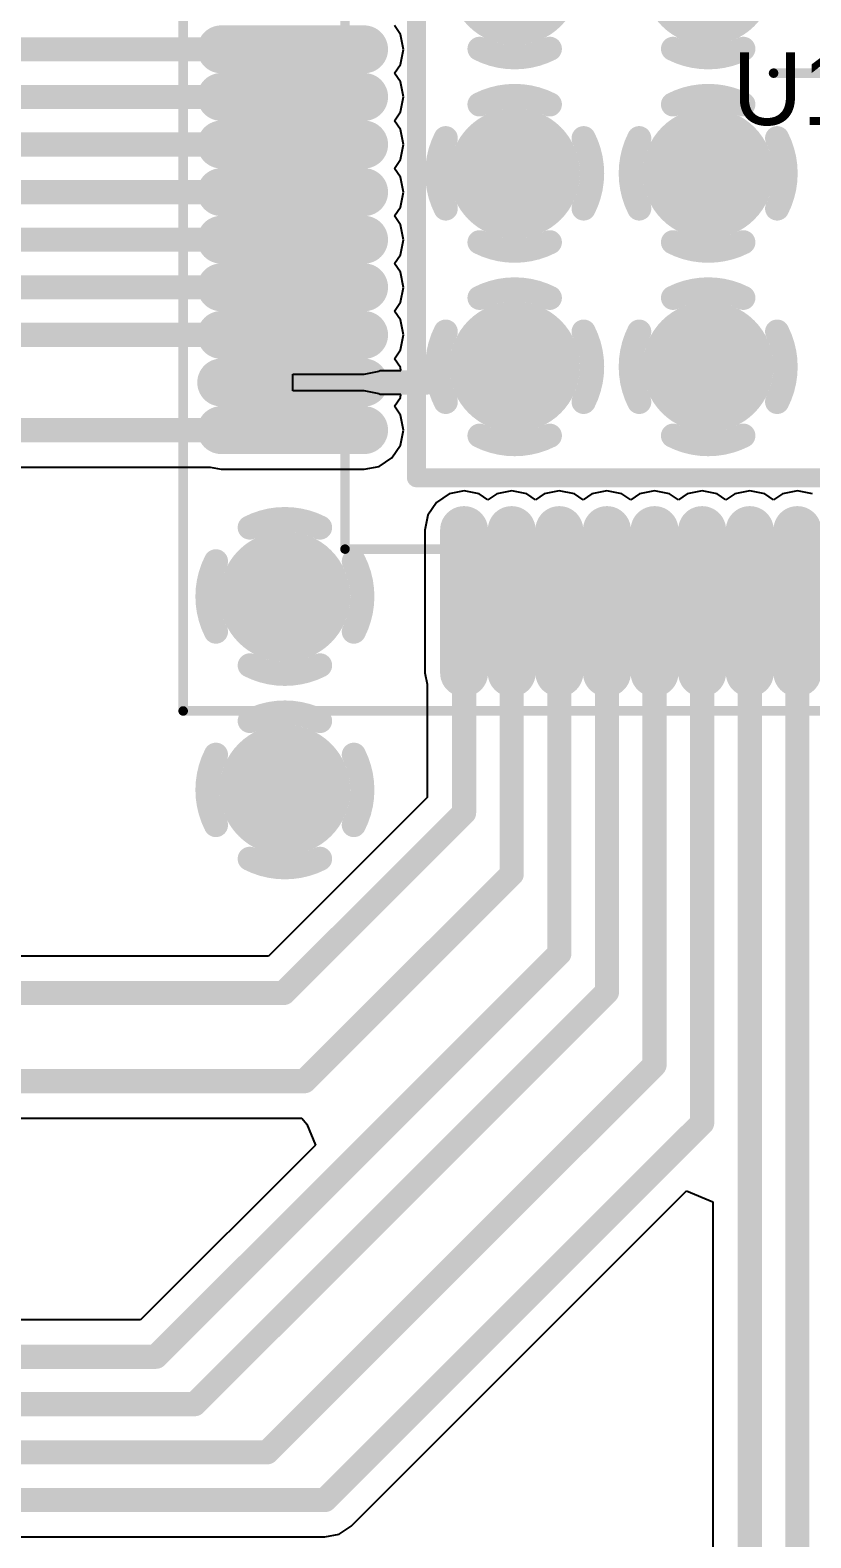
# Model space of a CAD drawing. Header units: millimetres. Extents: x 6.83 to 16.18, y 4.59 to 12.3.
# Drawn here: x 13.362 to 13.684, y 6.031 to 6.655 of the extents above; entities that cross this region are included whole.
import ezdxf

# ---------------------------------------------------------------- set-up
doc = ezdxf.new("R2010")
doc.units = ezdxf.units.MM
doc.header["$MEASUREMENT"] = 0
for name, color, linetype in [('BottomLayer', 5, 'Continuous'), ('BottomSolder', 6, 'Continuous'), ('InternalPlane1', 76, 'Continuous'), ('InternalPlane2', 16, 'Continuous'), ('Mechanical13', 56, 'Continuous'), ('Mechanical15', 56, 'Continuous'), ('MultiLayer', 9, 'Continuous'), ('TopLayer', 1, 'Continuous'), ('TopOverlay', 2, 'Continuous'), ('TopPaste', 8, 'Continuous'), ('TopSolder', 216, 'Continuous'), ('ViaHoleLayer', 16, 'Continuous')]:
    doc.layers.add(name, color=color, linetype=linetype)

# ---------------------------------------------------------------- blocks, each defined once
blk = doc.blocks.new('LQFP64_N_137')
at = {"layer": 'Mechanical13', "const_width": 0.00394}
for points in [[(-0.19541, 0.19013), (-0.19541, -0.20358)], [(-0.19541, 0.19013), (0.19829, 0.19013)]]:
    blk.add_lwpolyline(points, dxfattribs=at)
at = {"layer": 'Mechanical13', "const_width": 0.00197}
blk.add_lwpolyline([(-0.1964, 0.19013, 1), (-0.19443, 0.19013, 1)], format="xyb", close=True, dxfattribs=at)
blk.add_lwpolyline([(-0.1964, 0.19013, 1), (-0.19443, 0.19013, 1)], format="xyb", close=True, dxfattribs=at)
at = {"layer": 'Mechanical15', "const_width": 0.00394}
for points in [[(-0.26234, 0.25705), (-0.26234, -0.2705)], [(-0.26234, 0.25705), (0.26522, 0.25705)], [(0.00144, 0.01296), (0.00144, -0.02641)]]:
    blk.add_lwpolyline(points, dxfattribs=at)
at = {"layer": 'Mechanical15', "const_width": 0.00197}
for points in [[(-0.26333, 0.25705, 1), (-0.26136, 0.25705, 1)], [(-0.26333, 0.25705, 1), (-0.26136, 0.25705, 1)], [(0.00045, 0.01296, 1), (0.00242, 0.01296, 1)]]:
    blk.add_lwpolyline(points, format="xyb", close=True, dxfattribs=at)
at = {"layer": 'TopLayer', "const_width": 0.01181}
for points in [[(-0.1462, 0.18225), (-0.1462, 0.24131)], [(-0.12652, 0.18225), (-0.12652, 0.24131)], [(-0.10683, 0.18225), (-0.10683, 0.24131)], [(-0.08715, 0.18225), (-0.08715, 0.24131)], [(-0.06746, 0.18225), (-0.06746, 0.24131)], [(-0.04778, 0.18225), (-0.04778, 0.24131)], [(-0.02809, 0.18225), (-0.02809, 0.24131)], [(-0.00841, 0.18225), (-0.00841, 0.24131)], [(0.01128, 0.18225), (0.01128, 0.24131)], [(-0.18754, 0.14091), (-0.24659, 0.14091)], [(-0.18754, 0.12123), (-0.24659, 0.12123)], [(-0.18754, 0.10154), (-0.24659, 0.10154)], [(-0.18754, 0.08186), (-0.24659, 0.08186)], [(-0.18754, 0.06217), (-0.24659, 0.06217)], [(-0.18754, 0.04249), (-0.24659, 0.04249)], [(-0.18754, 0.0228), (-0.24659, 0.0228)], [(-0.18754, 0.00312), (-0.24659, 0.00312)]]:
    blk.add_lwpolyline(points, dxfattribs=at)
at = {"layer": 'TopLayer', "const_width": 0.00591}
for points in [[(-0.14915, 0.24131, 1), (-0.14325, 0.24131, 1)], [(-0.12947, 0.24131, 1), (-0.12356, 0.24131, 1)], [(-0.10978, 0.24131, 1), (-0.10388, 0.24131, 1)], [(-0.0901, 0.24131, 1), (-0.08419, 0.24131, 1)], [(-0.07041, 0.24131, 1), (-0.06451, 0.24131, 1)], [(-0.05073, 0.24131, 1), (-0.04482, 0.24131, 1)], [(-0.03104, 0.24131, 1), (-0.02514, 0.24131, 1)], [(-0.01136, 0.24131, 1), (-0.00545, 0.24131, 1)], [(0.00833, 0.24131, 1), (0.01423, 0.24131, 1)], [(-0.14915, 0.18225, 1), (-0.14325, 0.18225, 1)], [(-0.12947, 0.18225, 1), (-0.12356, 0.18225, 1)], [(-0.10978, 0.18225, 1), (-0.10388, 0.18225, 1)], [(-0.0901, 0.18225, 1), (-0.08419, 0.18225, 1)], [(-0.07041, 0.18225, 1), (-0.06451, 0.18225, 1)], [(-0.05073, 0.18225, 1), (-0.04482, 0.18225, 1)], [(-0.03104, 0.18225, 1), (-0.02514, 0.18225, 1)], [(-0.01136, 0.18225, 1), (-0.00545, 0.18225, 1)], [(0.00833, 0.18225, 1), (0.01423, 0.18225, 1)], [(-0.24955, 0.14091, 1), (-0.24364, 0.14091, 1)], [(-0.19049, 0.14091, 1), (-0.18459, 0.14091, 1)], [(-0.24955, 0.12123, 1), (-0.24364, 0.12123, 1)], [(-0.19049, 0.12123, 1), (-0.18459, 0.12123, 1)], [(-0.24955, 0.10154, 1), (-0.24364, 0.10154, 1)], [(-0.19049, 0.10154, 1), (-0.18459, 0.10154, 1)], [(-0.24955, 0.08186, 1), (-0.24364, 0.08186, 1)], [(-0.19049, 0.08186, 1), (-0.18459, 0.08186, 1)], [(-0.24955, 0.06217, 1), (-0.24364, 0.06217, 1)], [(-0.19049, 0.06217, 1), (-0.18459, 0.06217, 1)], [(-0.24955, 0.04249, 1), (-0.24364, 0.04249, 1)], [(-0.19049, 0.04249, 1), (-0.18459, 0.04249, 1)], [(-0.24955, 0.0228, 1), (-0.24364, 0.0228, 1)], [(-0.19049, 0.0228, 1), (-0.18459, 0.0228, 1)], [(-0.24955, 0.00312, 1), (-0.24364, 0.00312, 1)], [(-0.19049, 0.00312, 1), (-0.18459, 0.00312, 1)]]:
    blk.add_lwpolyline(points, format="xyb", close=True, dxfattribs=at)
at = {"layer": 'TopOverlay', "const_width": 0.00787}
for points in [[(-0.16589, 0.1606), (-0.16589, -0.17405)], [(-0.16589, 0.1606), (0.16876, 0.1606)]]:
    blk.add_lwpolyline(points, dxfattribs=at)
at = {"layer": 'TopOverlay', "const_width": 0.00394}
blk.add_lwpolyline([(-0.16785, 0.1606, 1), (-0.16392, 0.1606, 1)], format="xyb", close=True, dxfattribs=at)
blk.add_lwpolyline([(-0.16785, 0.1606, 1), (-0.16392, 0.1606, 1)], format="xyb", close=True, dxfattribs=at)
at = {"layer": 'TopPaste', "const_width": 0.01181}
for points in [[(-0.1462, 0.18225), (-0.1462, 0.24131)], [(-0.12652, 0.18225), (-0.12652, 0.24131)], [(-0.10683, 0.18225), (-0.10683, 0.24131)], [(-0.08715, 0.18225), (-0.08715, 0.24131)], [(-0.06746, 0.18225), (-0.06746, 0.24131)], [(-0.04778, 0.18225), (-0.04778, 0.24131)], [(-0.02809, 0.18225), (-0.02809, 0.24131)], [(-0.00841, 0.18225), (-0.00841, 0.24131)], [(0.01128, 0.18225), (0.01128, 0.24131)], [(-0.18754, 0.14091), (-0.24659, 0.14091)], [(-0.18754, 0.12123), (-0.24659, 0.12123)], [(-0.18754, 0.10154), (-0.24659, 0.10154)], [(-0.18754, 0.08186), (-0.24659, 0.08186)], [(-0.18754, 0.06217), (-0.24659, 0.06217)], [(-0.18754, 0.04249), (-0.24659, 0.04249)], [(-0.18754, 0.0228), (-0.24659, 0.0228)], [(-0.18754, 0.00312), (-0.24659, 0.00312)]]:
    blk.add_lwpolyline(points, dxfattribs=at)
at = {"layer": 'TopPaste', "const_width": 0.00591}
for points in [[(-0.14915, 0.24131, 1), (-0.14325, 0.24131, 1)], [(-0.12947, 0.24131, 1), (-0.12356, 0.24131, 1)], [(-0.10978, 0.24131, 1), (-0.10388, 0.24131, 1)], [(-0.0901, 0.24131, 1), (-0.08419, 0.24131, 1)], [(-0.07041, 0.24131, 1), (-0.06451, 0.24131, 1)], [(-0.05073, 0.24131, 1), (-0.04482, 0.24131, 1)], [(-0.03104, 0.24131, 1), (-0.02514, 0.24131, 1)], [(-0.01136, 0.24131, 1), (-0.00545, 0.24131, 1)], [(0.00833, 0.24131, 1), (0.01423, 0.24131, 1)], [(-0.14915, 0.18225, 1), (-0.14325, 0.18225, 1)], [(-0.12947, 0.18225, 1), (-0.12356, 0.18225, 1)], [(-0.10978, 0.18225, 1), (-0.10388, 0.18225, 1)], [(-0.0901, 0.18225, 1), (-0.08419, 0.18225, 1)], [(-0.07041, 0.18225, 1), (-0.06451, 0.18225, 1)], [(-0.05073, 0.18225, 1), (-0.04482, 0.18225, 1)], [(-0.03104, 0.18225, 1), (-0.02514, 0.18225, 1)], [(-0.01136, 0.18225, 1), (-0.00545, 0.18225, 1)], [(0.00833, 0.18225, 1), (0.01423, 0.18225, 1)], [(-0.24955, 0.14091, 1), (-0.24364, 0.14091, 1)], [(-0.19049, 0.14091, 1), (-0.18459, 0.14091, 1)], [(-0.24955, 0.12123, 1), (-0.24364, 0.12123, 1)], [(-0.19049, 0.12123, 1), (-0.18459, 0.12123, 1)], [(-0.24955, 0.10154, 1), (-0.24364, 0.10154, 1)], [(-0.19049, 0.10154, 1), (-0.18459, 0.10154, 1)], [(-0.24955, 0.08186, 1), (-0.24364, 0.08186, 1)], [(-0.19049, 0.08186, 1), (-0.18459, 0.08186, 1)], [(-0.24955, 0.06217, 1), (-0.24364, 0.06217, 1)], [(-0.19049, 0.06217, 1), (-0.18459, 0.06217, 1)], [(-0.24955, 0.04249, 1), (-0.24364, 0.04249, 1)], [(-0.19049, 0.04249, 1), (-0.18459, 0.04249, 1)], [(-0.24955, 0.0228, 1), (-0.24364, 0.0228, 1)], [(-0.19049, 0.0228, 1), (-0.18459, 0.0228, 1)], [(-0.24955, 0.00312, 1), (-0.24364, 0.00312, 1)], [(-0.19049, 0.00312, 1), (-0.18459, 0.00312, 1)]]:
    blk.add_lwpolyline(points, format="xyb", close=True, dxfattribs=at)
at = {"layer": 'TopSolder', "const_width": 0.01981}
for points in [[(-0.1462, 0.18225), (-0.1462, 0.24131)], [(-0.12652, 0.18225), (-0.12652, 0.24131)], [(-0.10683, 0.18225), (-0.10683, 0.24131)], [(-0.08715, 0.18225), (-0.08715, 0.24131)], [(-0.06746, 0.18225), (-0.06746, 0.24131)], [(-0.04778, 0.18225), (-0.04778, 0.24131)], [(-0.02809, 0.18225), (-0.02809, 0.24131)], [(-0.00841, 0.18225), (-0.00841, 0.24131)], [(0.01128, 0.18225), (0.01128, 0.24131)], [(-0.18754, 0.14091), (-0.24659, 0.14091)], [(-0.18754, 0.12123), (-0.24659, 0.12123)], [(-0.18754, 0.10154), (-0.24659, 0.10154)], [(-0.18754, 0.08186), (-0.24659, 0.08186)], [(-0.18754, 0.06217), (-0.24659, 0.06217)], [(-0.18754, 0.04249), (-0.24659, 0.04249)], [(-0.18754, 0.0228), (-0.24659, 0.0228)], [(-0.18754, 0.00312), (-0.24659, 0.00312)]]:
    blk.add_lwpolyline(points, dxfattribs=at)
at = {"layer": 'TopSolder', "const_width": 0.00991}
for points in [[(-0.15115, 0.24131, 1), (-0.14125, 0.24131, 1)], [(-0.13147, 0.24131, 1), (-0.12156, 0.24131, 1)], [(-0.11178, 0.24131, 1), (-0.10188, 0.24131, 1)], [(-0.0921, 0.24131, 1), (-0.08219, 0.24131, 1)], [(-0.07241, 0.24131, 1), (-0.06251, 0.24131, 1)], [(-0.05273, 0.24131, 1), (-0.04282, 0.24131, 1)], [(-0.03304, 0.24131, 1), (-0.02314, 0.24131, 1)], [(-0.01336, 0.24131, 1), (-0.00345, 0.24131, 1)], [(0.00633, 0.24131, 1), (0.01623, 0.24131, 1)], [(-0.15115, 0.18225, 1), (-0.14125, 0.18225, 1)], [(-0.13147, 0.18225, 1), (-0.12156, 0.18225, 1)], [(-0.11178, 0.18225, 1), (-0.10188, 0.18225, 1)], [(-0.0921, 0.18225, 1), (-0.08219, 0.18225, 1)], [(-0.07241, 0.18225, 1), (-0.06251, 0.18225, 1)], [(-0.05273, 0.18225, 1), (-0.04282, 0.18225, 1)], [(-0.03304, 0.18225, 1), (-0.02314, 0.18225, 1)], [(-0.01336, 0.18225, 1), (-0.00345, 0.18225, 1)], [(0.00633, 0.18225, 1), (0.01623, 0.18225, 1)], [(-0.25155, 0.14091, 1), (-0.24164, 0.14091, 1)], [(-0.19249, 0.14091, 1), (-0.18259, 0.14091, 1)], [(-0.25155, 0.12123, 1), (-0.24164, 0.12123, 1)], [(-0.19249, 0.12123, 1), (-0.18259, 0.12123, 1)], [(-0.25155, 0.10154, 1), (-0.24164, 0.10154, 1)], [(-0.19249, 0.10154, 1), (-0.18259, 0.10154, 1)], [(-0.25155, 0.08186, 1), (-0.24164, 0.08186, 1)], [(-0.19249, 0.08186, 1), (-0.18259, 0.08186, 1)], [(-0.25155, 0.06217, 1), (-0.24164, 0.06217, 1)], [(-0.19249, 0.06217, 1), (-0.18259, 0.06217, 1)], [(-0.25155, 0.04249, 1), (-0.24164, 0.04249, 1)], [(-0.19249, 0.04249, 1), (-0.18259, 0.04249, 1)], [(-0.25155, 0.0228, 1), (-0.24164, 0.0228, 1)], [(-0.19249, 0.0228, 1), (-0.18259, 0.0228, 1)], [(-0.25155, 0.00312, 1), (-0.24164, 0.00312, 1)], [(-0.19249, 0.00312, 1), (-0.18259, 0.00312, 1)]]:
    blk.add_lwpolyline(points, format="xyb", close=True, dxfattribs=at)

msp = doc.modelspace()

# ---------------------------------------------------------------- linework, layer by layer
at = {"layer": 'BottomLayer', "const_width": 0.015}
for points in [[(13.55438, 6.59531, 1), (13.56938, 6.59531, 1)], [(13.63438, 6.59531, 1), (13.64938, 6.59531, 1)], [(13.55438, 6.51531, 1), (13.56938, 6.51531, 1)], [(13.63438, 6.51531, 1), (13.64938, 6.51531, 1)], [(13.45938, 6.42031, 1), (13.47438, 6.42031, 1)], [(13.45938, 6.34031, 1), (13.47438, 6.34031, 1)]]:
    msp.add_lwpolyline(points, format="xyb", close=True, dxfattribs=at)
at = {"layer": 'BottomSolder', "const_width": 0.019}
for points in [[(13.55238, 6.59531, 1), (13.57138, 6.59531, 1)], [(13.63238, 6.59531, 1), (13.65138, 6.59531, 1)], [(13.55238, 6.51531, 1), (13.57138, 6.51531, 1)], [(13.63238, 6.51531, 1), (13.65138, 6.51531, 1)], [(13.45738, 6.42031, 1), (13.47638, 6.42031, 1)], [(13.45738, 6.34031, 1), (13.47638, 6.34031, 1)]]:
    msp.add_lwpolyline(points, format="xyb", close=True, dxfattribs=at)
at = {"layer": 'InternalPlane1', "const_width": 0.01}
for points in [[(13.57641, 6.6468, -0.240079), (13.54736, 6.6468)], [(13.65641, 6.6468, -0.240079), (13.62736, 6.6468)], [(13.54736, 6.62382, -0.240079), (13.57641, 6.62382)], [(13.62736, 6.62382, -0.240079), (13.65641, 6.62382)], [(13.53337, 6.58078, -0.240079), (13.53337, 6.60984)], [(13.5904, 6.60984, -0.240079), (13.5904, 6.58078)], [(13.61337, 6.58078, -0.240079), (13.61337, 6.60984)], [(13.6704, 6.60984, -0.240079), (13.6704, 6.58078)], [(13.57641, 6.5668, -0.240079), (13.54736, 6.5668)], [(13.65641, 6.5668, -0.240079), (13.62736, 6.5668)], [(13.54736, 6.54382, -0.240079), (13.57641, 6.54382)], [(13.62736, 6.54382, -0.240079), (13.65641, 6.54382)], [(13.53337, 6.50078, -0.240079), (13.53337, 6.52984)], [(13.5904, 6.52984, -0.240079), (13.5904, 6.50078)], [(13.61337, 6.50078, -0.240079), (13.61337, 6.52984)], [(13.6704, 6.52984, -0.240079), (13.6704, 6.50078)], [(13.57641, 6.4868, -0.240079), (13.54736, 6.4868)], [(13.65641, 6.4868, -0.240079), (13.62736, 6.4868)], [(13.45236, 6.44882, -0.240079), (13.48141, 6.44882)], [(13.43837, 6.40578, -0.240079), (13.43837, 6.43484)], [(13.4954, 6.43484, -0.240079), (13.4954, 6.40578)], [(13.48141, 6.3918, -0.240079), (13.45236, 6.3918)], [(13.45236, 6.36882, -0.240079), (13.48141, 6.36882)], [(13.43837, 6.32578, -0.240079), (13.43837, 6.35484)], [(13.4954, 6.35484, -0.240079), (13.4954, 6.32578)], [(13.48141, 6.3118, -0.240079), (13.45236, 6.3118)]]:
    msp.add_lwpolyline(points, format="xyb", dxfattribs=at)
at = {"layer": 'InternalPlane1', "const_width": 0.005}
for points in [[(13.54486, 6.6468, 1), (13.54986, 6.6468, 1)], [(13.57391, 6.6468, 1), (13.57891, 6.6468, 1)], [(13.62486, 6.6468, 1), (13.62986, 6.6468, 1)], [(13.65391, 6.6468, 1), (13.65891, 6.6468, 1)], [(13.54486, 6.62382, 1), (13.54986, 6.62382, 1)], [(13.57391, 6.62382, 1), (13.57891, 6.62382, 1)], [(13.62486, 6.62382, 1), (13.62986, 6.62382, 1)], [(13.65391, 6.62382, 1), (13.65891, 6.62382, 1)], [(13.53087, 6.60984, 1), (13.53587, 6.60984, 1)], [(13.5879, 6.60984, 1), (13.5929, 6.60984, 1)], [(13.61087, 6.60984, 1), (13.61587, 6.60984, 1)], [(13.6679, 6.60984, 1), (13.6729, 6.60984, 1)], [(13.53087, 6.58078, 1), (13.53587, 6.58078, 1)], [(13.5879, 6.58078, 1), (13.5929, 6.58078, 1)], [(13.61087, 6.58078, 1), (13.61587, 6.58078, 1)], [(13.6679, 6.58078, 1), (13.6729, 6.58078, 1)], [(13.54486, 6.5668, 1), (13.54986, 6.5668, 1)], [(13.57391, 6.5668, 1), (13.57891, 6.5668, 1)], [(13.62486, 6.5668, 1), (13.62986, 6.5668, 1)], [(13.65391, 6.5668, 1), (13.65891, 6.5668, 1)], [(13.54486, 6.54382, 1), (13.54986, 6.54382, 1)], [(13.57391, 6.54382, 1), (13.57891, 6.54382, 1)], [(13.62486, 6.54382, 1), (13.62986, 6.54382, 1)], [(13.65391, 6.54382, 1), (13.65891, 6.54382, 1)], [(13.53087, 6.52984, 1), (13.53587, 6.52984, 1)], [(13.5879, 6.52984, 1), (13.5929, 6.52984, 1)], [(13.61087, 6.52984, 1), (13.61587, 6.52984, 1)], [(13.6679, 6.52984, 1), (13.6729, 6.52984, 1)], [(13.53087, 6.50078, 1), (13.53587, 6.50078, 1)], [(13.5879, 6.50078, 1), (13.5929, 6.50078, 1)], [(13.61087, 6.50078, 1), (13.61587, 6.50078, 1)], [(13.6679, 6.50078, 1), (13.6729, 6.50078, 1)], [(13.54486, 6.4868, 1), (13.54986, 6.4868, 1)], [(13.57391, 6.4868, 1), (13.57891, 6.4868, 1)], [(13.62486, 6.4868, 1), (13.62986, 6.4868, 1)], [(13.65391, 6.4868, 1), (13.65891, 6.4868, 1)], [(13.44986, 6.44882, 1), (13.45486, 6.44882, 1)], [(13.47891, 6.44882, 1), (13.48391, 6.44882, 1)], [(13.43587, 6.43484, 1), (13.44087, 6.43484, 1)], [(13.4929, 6.43484, 1), (13.4979, 6.43484, 1)], [(13.43587, 6.40578, 1), (13.44087, 6.40578, 1)], [(13.4929, 6.40578, 1), (13.4979, 6.40578, 1)], [(13.44986, 6.3918, 1), (13.45486, 6.3918, 1)], [(13.47891, 6.3918, 1), (13.48391, 6.3918, 1)], [(13.44986, 6.36882, 1), (13.45486, 6.36882, 1)], [(13.47891, 6.36882, 1), (13.48391, 6.36882, 1)], [(13.43587, 6.35484, 1), (13.44087, 6.35484, 1)], [(13.4929, 6.35484, 1), (13.4979, 6.35484, 1)], [(13.43587, 6.32578, 1), (13.44087, 6.32578, 1)], [(13.4929, 6.32578, 1), (13.4979, 6.32578, 1)], [(13.44986, 6.3118, 1), (13.45486, 6.3118, 1)], [(13.47891, 6.3118, 1), (13.48391, 6.3118, 1)]]:
    msp.add_lwpolyline(points, format="xyb", close=True, dxfattribs=at)
at = {"layer": 'InternalPlane2', "const_width": 0.027}
for points in [[(13.54838, 6.67531, 1), (13.57538, 6.67531, 1)], [(13.62838, 6.67531, 1), (13.65538, 6.67531, 1)], [(13.54838, 6.59531, 1), (13.57538, 6.59531, 1)], [(13.62838, 6.59531, 1), (13.65538, 6.59531, 1)], [(13.54838, 6.51531, 1), (13.57538, 6.51531, 1)], [(13.62838, 6.51531, 1), (13.65538, 6.51531, 1)], [(13.45338, 6.42031, 1), (13.48038, 6.42031, 1)], [(13.45338, 6.34031, 1), (13.48038, 6.34031, 1)]]:
    msp.add_lwpolyline(points, format="xyb", close=True, dxfattribs=at)
at = {"layer": 'MultiLayer', "const_width": 0.015}
for points in [[(13.55438, 6.59531, 1), (13.56938, 6.59531, 1)], [(13.63438, 6.59531, 1), (13.64938, 6.59531, 1)], [(13.55438, 6.51531, 1), (13.56938, 6.51531, 1)], [(13.63438, 6.51531, 1), (13.64938, 6.51531, 1)], [(13.45938, 6.42031, 1), (13.47438, 6.42031, 1)], [(13.45938, 6.34031, 1), (13.47438, 6.34031, 1)]]:
    msp.add_lwpolyline(points, format="xyb", close=True, dxfattribs=at)
at = {"layer": 'TopLayer'}
for p, q in [((13.51462, 6.65279), (13.51219, 6.65643)), ((13.51585, 6.64659), (13.51462, 6.65279)), ((13.51462, 6.64038), (13.51585, 6.64659)), ((13.51219, 6.63674), (13.51462, 6.64038)), ((13.51462, 6.63311), (13.51219, 6.63674)), ((13.51585, 6.6269), (13.51462, 6.63311)), ((13.51462, 6.6207), (13.51585, 6.6269)), ((13.51219, 6.61706), (13.51462, 6.6207)), ((13.51462, 6.61342), (13.51219, 6.61706)), ((13.51585, 6.60722), (13.51462, 6.61342)), ((13.51462, 6.60101), (13.51585, 6.60722)), ((13.51219, 6.59737), (13.51462, 6.60101)), ((13.51462, 6.59374), (13.51219, 6.59737)), ((13.51585, 6.58753), (13.51462, 6.59374)), ((13.51462, 6.58133), (13.51585, 6.58753)), ((13.51219, 6.57769), (13.51462, 6.58133)), ((13.51462, 6.57405), (13.51219, 6.57769)), ((13.51585, 6.56785), (13.51462, 6.57405)), ((13.51462, 6.56164), (13.51585, 6.56785)), ((13.51219, 6.558), (13.51462, 6.56164)), ((13.51462, 6.55437), (13.51219, 6.558)), ((13.51585, 6.54816), (13.51462, 6.55437)), ((13.51462, 6.54196), (13.51585, 6.54816)), ((13.51219, 6.53832), (13.51462, 6.54196)), ((13.51462, 6.53468), (13.51219, 6.53832)), ((13.51585, 6.52848), (13.51462, 6.53468)), ((13.51462, 6.52227), (13.51585, 6.52848)), ((13.51219, 6.51863), (13.51462, 6.52227)), ((13.51462, 6.515), (13.51219, 6.51863)), ((13.47011, 6.50533), (13.47011, 6.51226)), ((13.47011, 6.51226), (13.49963, 6.51226)), ((13.49963, 6.51226), (13.50584, 6.51349)), ((13.50584, 6.51349), (13.50629, 6.51379)), ((13.50629, 6.51379), (13.51486, 6.51379)), ((13.51486, 6.51379), (13.51462, 6.515)), ((13.49963, 6.50533), (13.47011, 6.50533)), ((13.50584, 6.50409), (13.49963, 6.50533)), ((13.50629, 6.50379), (13.50584, 6.50409)), ((13.51486, 6.50379), (13.50629, 6.50379)), ((13.51462, 6.50259), (13.51486, 6.50379)), ((13.51219, 6.49895), (13.51462, 6.50259)), ((13.51462, 6.49531), (13.51219, 6.49895)), ((13.51585, 6.48911), (13.51462, 6.49531)), ((13.51462, 6.4829), (13.51585, 6.48911)), ((13.5111, 6.47764), (13.51462, 6.4829)), ((13.34709, 6.47381), (13.43594, 6.47381)), ((13.43594, 6.47381), (13.44058, 6.47289)), ((13.44058, 6.47289), (13.49963, 6.47289)), ((13.49963, 6.47289), (13.50584, 6.47412)), ((13.50584, 6.47412), (13.5111, 6.47764)), ((13.53477, 6.46275), (13.5295, 6.45924)), ((13.54097, 6.46399), (13.53477, 6.46275)), ((13.54718, 6.46275), (13.54097, 6.46399)), ((13.55081, 6.46032), (13.54718, 6.46275)), ((13.55445, 6.46275), (13.55081, 6.46032)), ((13.56066, 6.46399), (13.55445, 6.46275)), ((13.56686, 6.46275), (13.56066, 6.46399)), ((13.5705, 6.46032), (13.56686, 6.46275)), ((13.57414, 6.46275), (13.5705, 6.46032)), ((13.58034, 6.46399), (13.57414, 6.46275)), ((13.58655, 6.46275), (13.58034, 6.46399)), ((13.59018, 6.46032), (13.58655, 6.46275)), ((13.59382, 6.46275), (13.59018, 6.46032)), ((13.60003, 6.46399), (13.59382, 6.46275)), ((13.60623, 6.46275), (13.60003, 6.46399)), ((13.60987, 6.46032), (13.60623, 6.46275)), ((13.61351, 6.46275), (13.60987, 6.46032)), ((13.61971, 6.46399), (13.61351, 6.46275)), ((13.62592, 6.46275), (13.61971, 6.46399)), ((13.62955, 6.46032), (13.62592, 6.46275)), ((13.63319, 6.46275), (13.62955, 6.46032)), ((13.6394, 6.46399), (13.63319, 6.46275)), ((13.6456, 6.46275), (13.6394, 6.46399)), ((13.64924, 6.46032), (13.6456, 6.46275)), ((13.65288, 6.46275), (13.64924, 6.46032)), ((13.65908, 6.46399), (13.65288, 6.46275)), ((13.66529, 6.46275), (13.65908, 6.46399)), ((13.66892, 6.46032), (13.66529, 6.46275)), ((13.67256, 6.46275), (13.66892, 6.46032)), ((13.67877, 6.46399), (13.67256, 6.46275)), ((13.68497, 6.46275), (13.67877, 6.46399)), ((13.52599, 6.45397), (13.52475, 6.44777)), ((13.5295, 6.45924), (13.52599, 6.45397)), ((13.52475, 6.44777), (13.52475, 6.38871)), ((13.52475, 6.38871), (13.52568, 6.38407)), ((13.52568, 6.38407), (13.52568, 6.3372)), ((13.52568, 6.3372), (13.46009, 6.27161)), ((13.46009, 6.27161), (12.61834, 6.27161)), ((12.60651, 6.20454), (13.47393, 6.20454)), ((13.47393, 6.20454), (13.47599, 6.20207)), ((13.47599, 6.20207), (13.47948, 6.19339)), ((13.47948, 6.19339), (13.40725, 6.12115)), ((13.49426, 6.0358), (13.63288, 6.17442)), ((13.63288, 6.17442), (13.64379, 6.1699)), ((13.64379, 6.1699), (13.64379, 5.75811)), ((13.40725, 6.12115), (12.6222, 6.12115)), ((12.41728, 6.03132), (13.48344, 6.03132)), ((13.48344, 6.03132), (13.4893, 6.03248)), ((13.4893, 6.03248), (13.49426, 6.0358))]:
    msp.add_line(p, q, dxfattribs=at)
at = {"layer": 'TopLayer', "const_width": 0.01}
for points in [[(12.17457, 6.64659), (13.47011, 6.64659)], [(12.14646, 6.6269), (13.47011, 6.6269)], [(12.1227, 6.60722), (13.47011, 6.60722)], [(12.09405, 6.58753), (13.47011, 6.58753)], [(12.0672, 6.56785), (13.47011, 6.56785)], [(13.17847, 6.54816), (13.47011, 6.54816)], [(13.1975, 6.52848), (13.47011, 6.52848)], [(13.47011, 6.50879), (13.52537, 6.50879)], [(13.31959, 6.48911), (13.47011, 6.48911)], [(13.54097, 6.33087), (13.54097, 6.41824)], [(13.56066, 6.30549), (13.56066, 6.41824)], [(13.58034, 6.27262), (13.58034, 6.41824)], [(13.60003, 6.25669), (13.60003, 6.41824)], [(13.61971, 6.22651), (13.61971, 6.41824)], [(13.6394, 6.20257), (13.6394, 6.41824)], [(13.65908, 5.75811), (13.65908, 6.41824)], [(13.67877, 5.92843), (13.67877, 6.41824)], [(13.46642, 6.25632), (13.54097, 6.33087)], [(13.47499, 6.21983), (13.56066, 6.30549)], [(13.41358, 6.10586), (13.58034, 6.27262)], [(12.61201, 6.25632), (13.46642, 6.25632)], [(13.4296, 6.08626), (13.60003, 6.25669)], [(13.45955, 6.06635), (13.61971, 6.22651)], [(12.60651, 6.21983), (13.47499, 6.21983)], [(13.48344, 6.04661), (13.6394, 6.20257)], [(12.41588, 6.10586), (13.41358, 6.10586)], [(12.41391, 6.08626), (13.4296, 6.08626)], [(12.4156, 6.06635), (13.45955, 6.06635)], [(12.41728, 6.04661), (13.48344, 6.04661)]]:
    msp.add_lwpolyline(points, dxfattribs=at)
at = {"layer": 'TopLayer'}
for points, const_width in [([(13.46761, 6.64659, 1), (13.47261, 6.64659, 1)], 0.005), ([(13.46761, 6.6269, 1), (13.47261, 6.6269, 1)], 0.005), ([(13.46761, 6.60722, 1), (13.47261, 6.60722, 1)], 0.005), ([(13.55438, 6.59531, 1), (13.56938, 6.59531, 1)], 0.015), ([(13.63438, 6.59531, 1), (13.64938, 6.59531, 1)], 0.015), ([(13.46761, 6.58753, 1), (13.47261, 6.58753, 1)], 0.005), ([(13.46761, 6.56785, 1), (13.47261, 6.56785, 1)], 0.005), ([(13.46761, 6.54816, 1), (13.47261, 6.54816, 1)], 0.005), ([(13.46761, 6.52848, 1), (13.47261, 6.52848, 1)], 0.005), ([(13.55438, 6.51531, 1), (13.56938, 6.51531, 1)], 0.015), ([(13.63438, 6.51531, 1), (13.64938, 6.51531, 1)], 0.015), ([(13.46761, 6.50879, 1), (13.47261, 6.50879, 1)], 0.005), ([(13.52287, 6.50879, 1), (13.52787, 6.50879, 1)], 0.005), ([(13.46761, 6.48911, 1), (13.47261, 6.48911, 1)], 0.005), ([(13.45938, 6.42031, 1), (13.47438, 6.42031, 1)], 0.015), ([(13.53847, 6.41824, 1), (13.54347, 6.41824, 1)], 0.005), ([(13.55816, 6.41824, 1), (13.56316, 6.41824, 1)], 0.005), ([(13.57784, 6.41824, 1), (13.58284, 6.41824, 1)], 0.005), ([(13.59753, 6.41824, 1), (13.60253, 6.41824, 1)], 0.005), ([(13.61721, 6.41824, 1), (13.62221, 6.41824, 1)], 0.005), ([(13.6369, 6.41824, 1), (13.6419, 6.41824, 1)], 0.005), ([(13.65658, 6.41824, 1), (13.66158, 6.41824, 1)], 0.005), ([(13.67627, 6.41824, 1), (13.68127, 6.41824, 1)], 0.005), ([(13.45938, 6.34031, 1), (13.47438, 6.34031, 1)], 0.015), ([(13.53847, 6.33087, 1), (13.54347, 6.33087, 1)], 0.005), ([(13.53847, 6.33087, 1), (13.54347, 6.33087, 1)], 0.005), ([(13.55816, 6.30549, 1), (13.56316, 6.30549, 1)], 0.005), ([(13.55816, 6.30549, 1), (13.56316, 6.30549, 1)], 0.005), ([(13.57784, 6.27262, 1), (13.58284, 6.27262, 1)], 0.005), ([(13.57784, 6.27262, 1), (13.58284, 6.27262, 1)], 0.005), ([(13.46392, 6.25632, 1), (13.46892, 6.25632, 1)], 0.005), ([(13.46392, 6.25632, 1), (13.46892, 6.25632, 1)], 0.005), ([(13.59753, 6.25669, 1), (13.60253, 6.25669, 1)], 0.005), ([(13.59753, 6.25669, 1), (13.60253, 6.25669, 1)], 0.005), ([(13.61721, 6.22651, 1), (13.62221, 6.22651, 1)], 0.005), ([(13.61721, 6.22651, 1), (13.62221, 6.22651, 1)], 0.005), ([(13.47249, 6.21983, 1), (13.47749, 6.21983, 1)], 0.005), ([(13.47249, 6.21983, 1), (13.47749, 6.21983, 1)], 0.005), ([(13.6369, 6.20257, 1), (13.6419, 6.20257, 1)], 0.005), ([(13.6369, 6.20257, 1), (13.6419, 6.20257, 1)], 0.005), ([(13.41108, 6.10586, 1), (13.41608, 6.10586, 1)], 0.005), ([(13.41108, 6.10586, 1), (13.41608, 6.10586, 1)], 0.005), ([(13.4271, 6.08626, 1), (13.4321, 6.08626, 1)], 0.005), ([(13.4271, 6.08626, 1), (13.4321, 6.08626, 1)], 0.005), ([(13.45705, 6.06635, 1), (13.46205, 6.06635, 1)], 0.005), ([(13.45705, 6.06635, 1), (13.46205, 6.06635, 1)], 0.005), ([(13.48094, 6.04661, 1), (13.48594, 6.04661, 1)], 0.005), ([(13.48094, 6.04661, 1), (13.48594, 6.04661, 1)], 0.005)]:
    msp.add_lwpolyline(points, format="xyb", close=True, dxfattribs=dict(at, const_width=const_width))
at = {"layer": 'TopSolder', "const_width": 0.019}
for points in [[(13.55238, 6.59531, 1), (13.57138, 6.59531, 1)], [(13.63238, 6.59531, 1), (13.65138, 6.59531, 1)], [(13.55238, 6.51531, 1), (13.57138, 6.51531, 1)], [(13.63238, 6.51531, 1), (13.65138, 6.51531, 1)], [(13.45738, 6.42031, 1), (13.47638, 6.42031, 1)], [(13.45738, 6.34031, 1), (13.47638, 6.34031, 1)]]:
    msp.add_lwpolyline(points, format="xyb", close=True, dxfattribs=at)
at = {"layer": 'ViaHoleLayer', "const_width": 0.007}
for points in [[(13.55838, 6.59531, 1), (13.56538, 6.59531, 1)], [(13.63838, 6.59531, 1), (13.64538, 6.59531, 1)], [(13.55838, 6.51531, 1), (13.56538, 6.51531, 1)], [(13.63838, 6.51531, 1), (13.64538, 6.51531, 1)], [(13.46338, 6.42031, 1), (13.47038, 6.42031, 1)], [(13.46338, 6.34031, 1), (13.47038, 6.34031, 1)]]:
    msp.add_lwpolyline(points, format="xyb", close=True, dxfattribs=at)

# ---------------------------------------------------------------- block references
at = {"rotation": 90}
msp.add_blockref('LQFP64_N_137', (13.68188, 6.63531), dxfattribs=at)

# ---------------------------------------------------------------- texts
at = {"layer": 'TopOverlay'}
msp.add_text('U1', height=0.03, dxfattribs=at).set_placement((13.65188, 6.61531))

doc.saveas('drawing.dxf')
